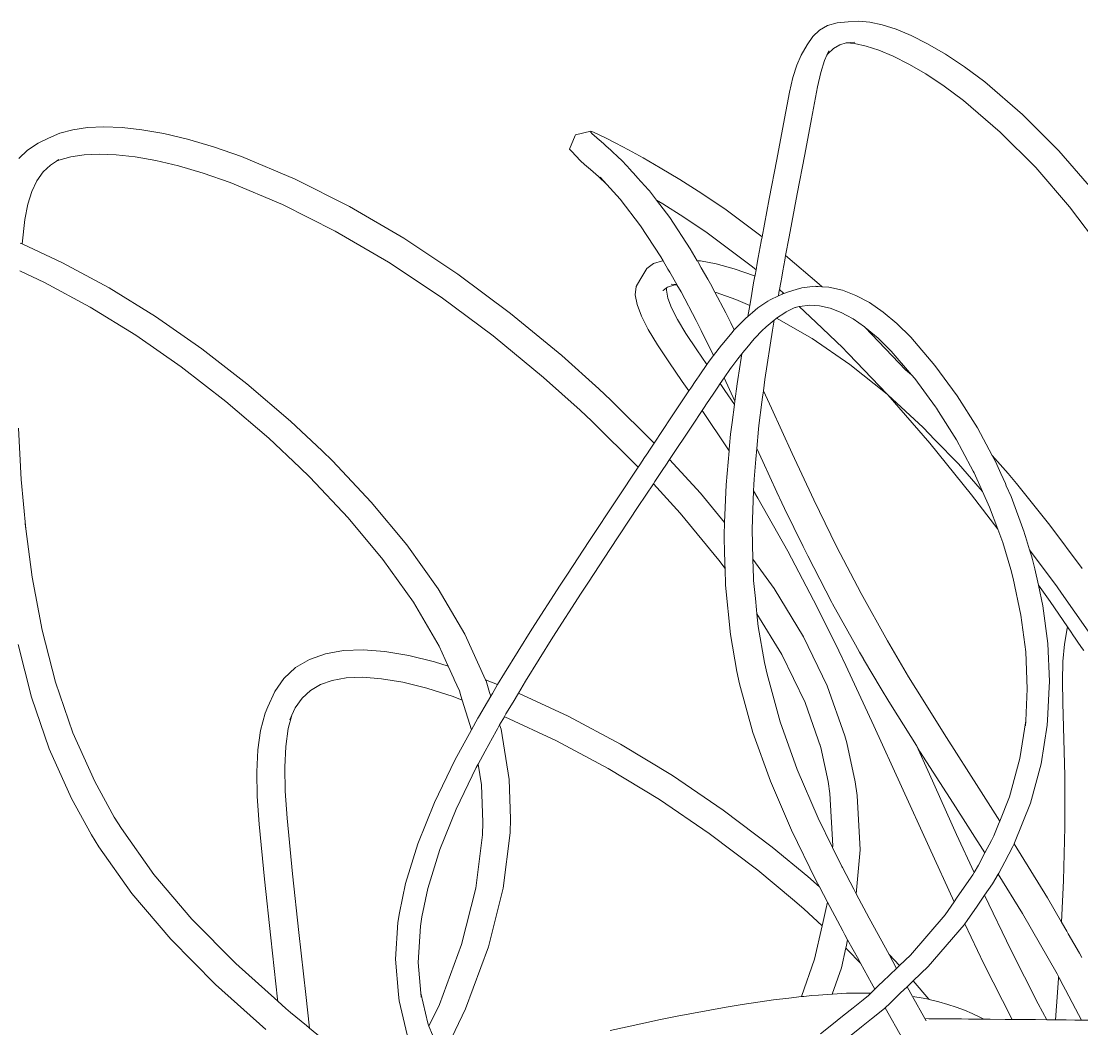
# Model space of a CAD drawing. Header units: millimetres. Extents: x 930469 to 1523124, y -120375 to 411163.
# Drawn here: x 1423897.5 to 1424337.7, y -5936.6 to -5518.4 of the extents above; entities that cross this region are included whole.
import ezdxf

# ---------------------------------------------------------------- set-up
doc = ezdxf.new("R2010")
doc.units = ezdxf.units.MM
doc.layers.add('A-NET THAY', color=8, linetype='Continuous', lineweight=0)
doc.layers.add('COT VACH', color=8, linetype='Continuous', lineweight=0)

# ---------------------------------------------------------------- blocks, each defined once
blk = doc.blocks.new('fgholol')
at = {"layer": 'A-NET THAY', "ltscale": 3}
for p, q in [((1042196.51, 33525.29), (1042199.85, 33527.21)), ((1042199.85, 33527.21), (1042203.81, 33528.36)), ((1042203.81, 33528.36), (1042208.41, 33528.72)), ((1042208.41, 33528.72), (1042212.74, 33528.98)), ((1042212.74, 33528.98), (1042217.38, 33528.59)), ((1042217.38, 33528.59), (1042222.57, 33527.47)), ((1042222.57, 33527.47), (1042228.3, 33525.62)), ((1042191.4, 33519.12), (1042193.72, 33522.61)), ((1042193.72, 33522.61), (1042196.51, 33525.29)), ((1042228.3, 33525.62), (1042234.57, 33523)), ((1042234.57, 33523), (1042241.39, 33519.58)), ((1042188.98, 33514.93), (1042191.4, 33519.12)), ((1042202.32, 33517.7), (1042204.94, 33519.2)), ((1042204.94, 33519.2), (1042207.6, 33519.98)), ((1042207.6, 33519.98), (1042207.87, 33520.05)), ((1042211.08, 33519.68), (1042207.6, 33519.98)), ((1042207.87, 33520.05), (1042211.15, 33520.31)), ((1042215.87, 33518.65), (1042211.08, 33519.68)), ((1042221.21, 33516.92), (1042215.87, 33518.65)), ((1042241.39, 33519.58), (1042248.75, 33515.29)), ((1042187.09, 33510.7), (1042188.98, 33514.93)), ((1042198.62, 33512.64), (1042199.63, 33514.91)), ((1042199.63, 33514.91), (1042200.4, 33516.64)), ((1042199.63, 33514.91), (1042200, 33515.47)), ((1042200, 33515.47), (1042202.32, 33517.7)), ((1042227.11, 33514.46), (1042221.21, 33516.92)), ((1042233.58, 33511.21), (1042227.11, 33514.46)), ((1042248.75, 33515.29), (1042256.66, 33510.07)), ((1042185.5, 33505.57), (1042187.09, 33510.7)), ((1042197.08, 33507.69), (1042198.62, 33512.64)), ((1042240.62, 33507.11), (1042233.58, 33511.21)), ((1042256.66, 33510.07), (1042265.15, 33503.79)), ((1042184.13, 33499.48), (1042185.5, 33505.57)), ((1042195.72, 33501.68), (1042197.08, 33507.69)), ((1042248.23, 33502.09), (1042240.62, 33507.11)), ((1042193.2, 33488.51), (1042195.72, 33501.68)), ((1042256.34, 33496.09), (1042248.23, 33502.09)), ((1042265.15, 33503.79), (1042280.78, 33490.3)), ((1042181.61, 33486.36), (1042184.13, 33499.48)), ((1042271.54, 33482.97), (1042256.34, 33496.09)), ((1042190.37, 33473.67), (1042193.2, 33488.51)), ((1042280.78, 33490.3), (1042295.88, 33475.15)), ((1041881.26, 33482.47), (1041886.66, 33483.93)), ((1041886.66, 33483.93), (1041892.75, 33484.81)), ((1041892.75, 33484.81), (1041899.55, 33485.11)), ((1041899.55, 33485.11), (1041907.08, 33484.83)), ((1041907.08, 33484.83), (1041915.34, 33483.91)), ((1041915.34, 33483.91), (1041924.39, 33482.33)), ((1042095.26, 33481.8), (1042101.58, 33483.29)), ((1042102.24, 33482.23), (1042101.44, 33483.07)), ((1042101.58, 33483.29), (1042102.7, 33482.92)), ((1042102.7, 33482.92), (1042104.82, 33481.96)), ((1042178.8, 33471.61), (1042181.61, 33486.36)), ((1042286.24, 33468.22), (1042271.54, 33482.97)), ((1041867.83, 33475.51), (1041872.23, 33478.38)), ((1041872.23, 33478.38), (1041876.54, 33480.43)), ((1041876.54, 33480.43), (1041881.26, 33482.47)), ((1041924.39, 33482.33), (1041934.25, 33480.02)), ((1041934.25, 33480.02), (1041944.98, 33476.9)), ((1042092.71, 33475.92), (1042095.11, 33481.57)), ((1042095.11, 33481.57), (1042095.26, 33481.8)), ((1042103.95, 33480.72), (1042102.24, 33482.23)), ((1042104.3, 33480.41), (1042103.95, 33480.72)), ((1042105.94, 33478.99), (1042104.3, 33480.41)), ((1042104.82, 33481.96), (1042107.93, 33480.43)), ((1042106.37, 33478.61), (1042105.94, 33478.99)), ((1042106.54, 33478.47), (1042106.37, 33478.61)), ((1042107.89, 33477.25), (1042106.54, 33478.47)), ((1042107.93, 33480.43), (1042112.06, 33478.31)), ((1042112.06, 33478.31), (1042117.19, 33475.58)), ((1041864.18, 33472.02), (1041867.83, 33475.51)), ((1041897.68, 33473.79), (1041891.39, 33473.51)), ((1041904.69, 33473.52), (1041897.68, 33473.79)), ((1041944.98, 33476.9), (1041956.67, 33472.86)), ((1042093.53, 33475.05), (1042092.71, 33475.92)), ((1042097.39, 33471), (1042093.53, 33475.05)), ((1042109.95, 33475.41), (1042107.89, 33477.25)), ((1042110.14, 33475.24), (1042109.95, 33475.41)), ((1042113.11, 33472.44), (1042110.14, 33475.24)), ((1042117.19, 33475.58), (1042123.31, 33472.21)), ((1042295.88, 33475.15), (1042310.31, 33458.45)), ((1041877.34, 33469.29), (1041879.88, 33470.95)), ((1041879.88, 33470.95), (1041880.78, 33471.53)), ((1041880.84, 33471.36), (1041879.88, 33470.95)), ((1041885.8, 33472.7), (1041880.84, 33471.36)), ((1041891.39, 33473.51), (1041885.8, 33472.7)), ((1041912.47, 33472.66), (1041904.69, 33473.52)), ((1041921.05, 33471.16), (1041912.47, 33472.66)), ((1041930.48, 33468.95), (1041921.05, 33471.16)), ((1041956.67, 33472.86), (1041978.98, 33463.4)), ((1042097.39, 33471), (1042099.02, 33469.56)), ((1042099.02, 33469.56), (1042101.49, 33467.41)), ((1042114.18, 33471.44), (1042113.11, 33472.44)), ((1042114.18, 33471.44), (1042116.77, 33468.66)), ((1042123.31, 33472.21), (1042130.43, 33468.12)), ((1042175.69, 33455.31), (1042178.8, 33471.61)), ((1042187.25, 33457.27), (1042190.37, 33473.67)), ((1041871.74, 33462.77), (1041874.31, 33466.4)), ((1041874.31, 33466.4), (1041877.34, 33469.29)), ((1041940.79, 33465.95), (1041930.48, 33468.95)), ((1041951.96, 33462.09), (1041940.79, 33465.95)), ((1042101.49, 33467.41), (1042104.77, 33464.47)), ((1042116.77, 33468.66), (1042117.55, 33467.82)), ((1042120.43, 33464.66), (1042117.55, 33467.82)), ((1042130.43, 33468.12), (1042138.54, 33463.24)), ((1042300.34, 33451.9), (1042286.24, 33468.22)), ((1041869.62, 33458.33), (1041871.74, 33462.77)), ((1041973.65, 33452.89), (1041951.96, 33462.09)), ((1041978.98, 33463.4), (1042001.49, 33452.04)), ((1042104.77, 33464.47), (1042108.22, 33461.23)), ((1042108.22, 33461.23), (1042105.44, 33464.3)), ((1042113.79, 33455.1), (1042108.22, 33461.23)), ((1042121.02, 33464.01), (1042120.43, 33464.66)), ((1042125.56, 33459.01), (1042121.02, 33464.01)), ((1042138.54, 33463.24), (1042147.65, 33457.48)), ((1041867.95, 33452.98), (1041869.62, 33458.33)), ((1042125.56, 33459.01), (1042125.94, 33458.6)), ((1042128.93, 33454.68), (1042125.94, 33458.6)), ((1042147.65, 33457.48), (1042157.78, 33450.7)), ((1042183.89, 33439.49), (1042187.25, 33457.27)), ((1041866.72, 33446.64), (1041867.95, 33452.98)), ((1041995.58, 33441.83), (1041973.65, 33452.89)), ((1042001.49, 33452.04), (1042024.02, 33438.87)), ((1042122.22, 33444.06), (1042113.79, 33455.1)), ((1042131.48, 33453.15), (1042128.93, 33454.68)), ((1042134.42, 33447.48), (1042128.93, 33454.68)), ((1042140.23, 33447.61), (1042131.48, 33453.15)), ((1042172.71, 33439.51), (1042175.69, 33455.31)), ((1042313.71, 33434.19), (1042300.34, 33451.9)), ((1042142.9, 33434.54), (1042134.42, 33447.48)), ((1042149.91, 33441.12), (1042140.23, 33447.61)), ((1042157.78, 33450.7), (1042172.71, 33439.51)), ((1041865.59, 33436.52), (1041866.72, 33446.64)), ((1042130.65, 33431.19), (1042122.22, 33444.06)), ((1042017.59, 33428.96), (1041995.58, 33441.83)), ((1042024.02, 33438.87), (1042046.36, 33424.01)), ((1042168.74, 33427.02), (1042149.91, 33441.12)), ((1042172.36, 33437.66), (1042172.71, 33439.51)), ((1042182.45, 33431.69), (1042183.89, 33439.49)), ((1041864.79, 33436.89), (1041865.59, 33436.52)), ((1041865.59, 33436.52), (1041882.39, 33428.72)), ((1042145.78, 33429.57), (1042142.9, 33434.54)), ((1042171.11, 33430.87), (1042172.35, 33437.6)), ((1042172.35, 33437.6), (1042172.36, 33437.66)), ((1042131.62, 33429.53), (1042130.65, 33431.19)), ((1042170.69, 33428.57), (1042171.11, 33430.87)), ((1042181.29, 33425.39), (1042182.11, 33429.83)), ((1042182.11, 33429.83), (1042182.45, 33431.69)), ((1042182.45, 33431.69), (1042196.45, 33419.85)), ((1041864.67, 33425.32), (1041874.93, 33420.56)), ((1041882.39, 33428.72), (1041901.68, 33418.29)), ((1042039.48, 33414.41), (1042017.59, 33428.96)), ((1042121.93, 33421.52), (1042124.87, 33426.41)), ((1042124.87, 33426.41), (1042127.58, 33428.36)), ((1042127.58, 33428.36), (1042131.36, 33429.51)), ((1042131.36, 33429.51), (1042131.62, 33429.53)), ((1042133.64, 33426.03), (1042131.62, 33429.53)), ((1042134.37, 33424.76), (1042133.64, 33426.03)), ((1042145.78, 33429.57), (1042147.1, 33429.47)), ((1042145.84, 33429.47), (1042145.78, 33429.57)), ((1042146.3, 33428.66), (1042145.84, 33429.47)), ((1042147.47, 33426.63), (1042146.3, 33428.66)), ((1042147.1, 33429.47), (1042153.63, 33428.28)), ((1042150.23, 33421.86), (1042147.47, 33426.63)), ((1042153.63, 33428.28), (1042161.13, 33426.24)), ((1042161.13, 33426.24), (1042169.61, 33423.27)), ((1042170.17, 33425.8), (1042168.74, 33427.02)), ((1042169.76, 33423.54), (1042170.17, 33425.8)), ((1042170.17, 33425.8), (1042170.69, 33428.57)), ((1042180.82, 33422.78), (1042181.29, 33425.39)), ((1042046.36, 33424.01), (1042068.29, 33407.7)), ((1042120.43, 33418.87), (1042121.93, 33421.52)), ((1042137.3, 33419.69), (1042134.37, 33424.76)), ((1042151.35, 33419.93), (1042150.23, 33421.86)), ((1042168.89, 33418.72), (1042169.32, 33421.11)), ((1042169.32, 33421.11), (1042169.7, 33423.23)), ((1042169.61, 33423.27), (1042169.7, 33423.23)), ((1042169.7, 33423.23), (1042169.76, 33423.54)), ((1042180.42, 33420.55), (1042180.82, 33422.78)), ((1041874.93, 33420.56), (1041893.85, 33410.33)), ((1041901.68, 33418.29), (1041920.99, 33406.36)), ((1042120.06, 33415.47), (1042120.43, 33418.87)), ((1042131.49, 33417.2), (1042131.6, 33417.28)), ((1042131.6, 33417.28), (1042133.07, 33418.34)), ((1042132.97, 33417.38), (1042133.07, 33418.34)), ((1042133.57, 33414.08), (1042132.97, 33417.38)), ((1042133.07, 33418.34), (1042133.49, 33418.65)), ((1042133.49, 33418.65), (1042136.46, 33419.55)), ((1042137.3, 33419.69), (1042135.01, 33419.86)), ((1042136.46, 33419.55), (1042137.35, 33419.62)), ((1042137.35, 33419.62), (1042137.3, 33419.69)), ((1042139.06, 33416.64), (1042137.35, 33419.62)), ((1042145.34, 33404.74), (1042139.06, 33416.64)), ((1042153.14, 33416.53), (1042151.35, 33419.93)), ((1042153.7, 33416.38), (1042153.14, 33416.53)), ((1042157.64, 33408), (1042153.14, 33416.53)), ((1042168.24, 33414.95), (1042168.89, 33418.72)), ((1042179.69, 33416.37), (1042179.9, 33417.57)), ((1042179.9, 33417.57), (1042180.42, 33420.55)), ((1042181.73, 33416.02), (1042179.9, 33417.57)), ((1042181.73, 33416.02), (1042183.64, 33416.69)), ((1042183.64, 33416.69), (1042186.88, 33417.64)), ((1042186.88, 33417.64), (1042189.16, 33418.31)), ((1042189.16, 33418.31), (1042194.77, 33418.95)), ((1042194.77, 33418.95), (1042194.97, 33418.94)), ((1042194.97, 33418.94), (1042195.97, 33418.88)), ((1042195.97, 33418.88), (1042197.56, 33418.79)), ((1042196.45, 33419.85), (1042197.56, 33418.79)), ((1042197.56, 33418.79), (1042200.4, 33418.63)), ((1042200.4, 33418.63), (1042206.02, 33417.36)), ((1042206.02, 33417.36), (1042211.63, 33415.2)), ((1042061.02, 33398.37), (1042039.48, 33414.41)), ((1042120.82, 33411.35), (1042120.06, 33415.47)), ((1042135.11, 33410.03), (1042133.57, 33414.08)), ((1042161.81, 33413.54), (1042153.7, 33416.38)), ((1042167.54, 33410.93), (1042161.81, 33413.54)), ((1042167.54, 33410.93), (1042168.24, 33414.95)), ((1042170.93, 33410), (1042175.1, 33412.75)), ((1042175.1, 33412.75), (1042176.01, 33413.36)), ((1042176.01, 33413.36), (1042179.46, 33415.01)), ((1042179.46, 33415.01), (1042179.69, 33416.37)), ((1042179.46, 33415.01), (1042181.03, 33415.76)), ((1042181.03, 33415.76), (1042181.2, 33415.84)), ((1042181.2, 33415.84), (1042181.73, 33416.02)), ((1042181.75, 33416), (1042181.73, 33416.02)), ((1042211.63, 33415.2), (1042217.25, 33412.17)), ((1042217.25, 33412.17), (1042222.9, 33408.27)), ((1041893.85, 33410.33), (1041912.82, 33398.61)), ((1042122.65, 33406.54), (1042120.82, 33411.35)), ((1042137.61, 33405.15), (1042135.11, 33410.03)), ((1042159.74, 33403.85), (1042157.64, 33408)), ((1042166.77, 33406.47), (1042167.54, 33410.93)), ((1042166.77, 33406.47), (1042168.68, 33408.09)), ((1042168.68, 33408.09), (1042170.93, 33410)), ((1042178.7, 33405.71), (1042182.16, 33408)), ((1042182.16, 33408), (1042182.63, 33408.31)), ((1042182.63, 33408.31), (1042186.05, 33409.95)), ((1042186.05, 33409.95), (1042188.12, 33410.55)), ((1042186.05, 33409.95), (1042186.8, 33410.3)), ((1042188.12, 33410.55), (1042188.31, 33410.61)), ((1042194.98, 33404.06), (1042188.12, 33410.55)), ((1042188.31, 33410.61), (1042192.32, 33411.07)), ((1042192.32, 33411.07), (1042194.42, 33410.95)), ((1042194.42, 33410.95), (1042196.49, 33410.82)), ((1042196.49, 33410.82), (1042200.89, 33409.84)), ((1042200.89, 33409.84), (1042205.54, 33408.05)), ((1042205.54, 33408.05), (1042207.91, 33406.77)), ((1042222.9, 33408.27), (1042228.6, 33403.49)), ((1041920.99, 33406.36), (1041940.12, 33393.05)), ((1042068.29, 33407.7), (1042089.56, 33390.18)), ((1042125.48, 33401), (1042122.65, 33406.54)), ((1042141.09, 33399.37), (1042137.61, 33405.15)), ((1042147.43, 33400.61), (1042145.34, 33404.74)), ((1042161.17, 33400.9), (1042159.74, 33403.85)), ((1042161.17, 33400.9), (1042165.94, 33405.77)), ((1042165.94, 33405.77), (1042166.77, 33406.47)), ((1042174.36, 33402.09), (1042177.72, 33404.94)), ((1042177, 33400.74), (1042177.72, 33404.94)), ((1042177.72, 33404.94), (1042178.37, 33405.49)), ((1042178.37, 33405.49), (1042178.7, 33405.71)), ((1042193.5, 33397.28), (1042178.7, 33405.71)), ((1042206.18, 33393.47), (1042194.98, 33404.06)), ((1042207.91, 33406.77), (1042210.43, 33405.41)), ((1042210.43, 33405.41), (1042215.16, 33402.14)), ((1042228.6, 33403.49), (1042234.37, 33397.8)), ((1042129.28, 33394.7), (1042125.48, 33401)), ((1042145.55, 33392.6), (1042141.09, 33399.37)), ((1042152.5, 33390.17), (1042147.43, 33400.61)), ((1042155.93, 33394.72), (1042160.21, 33399.79)), ((1042160.21, 33399.79), (1042160.97, 33400.69)), ((1042160.97, 33400.69), (1042161.17, 33400.9)), ((1042169.4, 33397.1), (1042173.07, 33400.85)), ((1042173.07, 33400.85), (1042173.97, 33401.76)), ((1042173.84, 33380.33), (1042177, 33400.74)), ((1042173.97, 33401.76), (1042174.36, 33402.09)), ((1042215.16, 33402.14), (1042215.52, 33401.8)), ((1042215.16, 33402.14), (1042215.53, 33401.88)), ((1042215.52, 33401.8), (1042232.28, 33384.25)), ((1042215.53, 33401.88), (1042220.83, 33397.44)), ((1041912.82, 33398.61), (1041931.65, 33385.52)), ((1042081.99, 33381.12), (1042061.02, 33398.37)), ((1042133.99, 33387.54), (1042129.28, 33394.7)), ((1042152.5, 33390.17), (1042155.81, 33394.56)), ((1042155.81, 33394.56), (1042155.93, 33394.72)), ((1042166.3, 33393.42), (1042169.4, 33397.1)), ((1042209.16, 33386.54), (1042193.5, 33397.28)), ((1042220.83, 33397.44), (1042226.27, 33392.07)), ((1042234.37, 33397.8), (1042244.4, 33386.08)), ((1041940.12, 33393.05), (1041958.88, 33378.52)), ((1042089.56, 33390.18), (1042104.95, 33376.42)), ((1042149.78, 33386.46), (1042145.55, 33392.6)), ((1042150.74, 33387.84), (1042152.5, 33390.17)), ((1042162.65, 33388.82), (1042164.23, 33390.91)), ((1042163.96, 33389.16), (1042164.23, 33390.91)), ((1042164.23, 33390.91), (1042164.64, 33391.46)), ((1042164.64, 33391.46), (1042166.3, 33393.42)), ((1042208.06, 33391.49), (1042206.18, 33393.47)), ((1042208.76, 33390.76), (1042208.06, 33391.49)), ((1042224.49, 33374.29), (1042208.76, 33390.76)), ((1042226.27, 33392.07), (1042234.77, 33382.15)), ((1042139.59, 33379.42), (1042133.99, 33387.54)), ((1042146.82, 33382.18), (1042149.78, 33386.46)), ((1042149.78, 33386.46), (1042150.74, 33387.84)), ((1042160.15, 33385.5), (1042162.65, 33388.82)), ((1042162.58, 33380.26), (1042163.96, 33389.16)), ((1042224.54, 33374.17), (1042209.16, 33386.54)), ((1042244.4, 33386.08), (1042253.65, 33373.53)), ((1041931.65, 33385.52), (1041950.12, 33371.21)), ((1042145.33, 33380.02), (1042146.82, 33382.18)), ((1042156.93, 33380.92), (1042159.63, 33384.81)), ((1042159.63, 33384.81), (1042160.15, 33385.5)), ((1042232.28, 33384.25), (1042233.9, 33382.94)), ((1042233.9, 33382.94), (1042234.77, 33382.15)), ((1042234.77, 33382.15), (1042236.06, 33380.64)), ((1041958.88, 33378.52), (1041977.03, 33362.95)), ((1042097.17, 33367.54), (1042081.99, 33381.12)), ((1042142.32, 33375.52), (1042139.59, 33379.42)), ((1042143.1, 33376.69), (1042145.26, 33379.92)), ((1042145.26, 33379.92), (1042145.33, 33380.02)), ((1042152.38, 33374.23), (1042154.28, 33377.09)), ((1042154.28, 33377.09), (1042155.3, 33378.56)), ((1042155.3, 33378.56), (1042156.93, 33380.92)), ((1042157.29, 33375.72), (1042155.3, 33378.56)), ((1042161.39, 33371.33), (1042156.93, 33380.92)), ((1042161.39, 33371.33), (1042162.3, 33378.43)), ((1042162.3, 33378.43), (1042162.58, 33380.26)), ((1042173.23, 33375.57), (1042173.84, 33380.33)), ((1042236.06, 33380.64), (1042244.73, 33368.87)), ((1042104.95, 33376.42), (1042109.99, 33371.7)), ((1042134.87, 33364.33), (1042142.32, 33375.52)), ((1042142.32, 33375.52), (1042143.1, 33376.69)), ((1042149.69, 33370.2), (1042152.38, 33374.23)), ((1042161.2, 33369.84), (1042157.29, 33375.72)), ((1042172.63, 33370.86), (1042172.89, 33372.93)), ((1042172.89, 33372.93), (1042173.23, 33375.57)), ((1042176.56, 33368.4), (1042173.23, 33375.57)), ((1042224.54, 33374.23), (1042224.49, 33374.29)), ((1042224.82, 33373.91), (1042224.54, 33374.23)), ((1042224.82, 33373.91), (1042224.54, 33374.17)), ((1042239.55, 33360.33), (1042224.82, 33373.91)), ((1042242.36, 33353.83), (1042224.82, 33373.91)), ((1042253.65, 33373.53), (1042262.05, 33360.22)), ((1041950.12, 33371.21), (1041968.01, 33355.86)), ((1042109.99, 33371.7), (1042127.94, 33353.91)), ((1042147.87, 33367.47), (1042148.68, 33368.69)), ((1042148.68, 33368.69), (1042149.69, 33370.2)), ((1042160.26, 33362.49), (1042161.2, 33369.84)), ((1042161.2, 33369.84), (1042161.39, 33371.33)), ((1042171.39, 33361.18), (1042172.63, 33370.86)), ((1042185.19, 33349.58), (1042176.56, 33368.4)), ((1042244.73, 33368.87), (1042245.13, 33368.33)), ((1042245.13, 33368.33), (1042245.94, 33367.05)), ((1042102.07, 33362.96), (1042097.17, 33367.54)), ((1042127.94, 33353.91), (1042134.87, 33364.33)), ((1042143.79, 33361.34), (1042147.87, 33367.47)), ((1042158.52, 33351.45), (1042147.87, 33367.47)), ((1042245.94, 33367.05), (1042253.38, 33355.26)), ((1041865.27, 33338.74), (1041864.05, 33360.04)), ((1041977.03, 33362.95), (1041990.08, 33350.7)), ((1042121.1, 33344.09), (1042102.07, 33362.96)), ((1042134.31, 33347.09), (1042143.79, 33361.34)), ((1042159.64, 33357.59), (1042160.26, 33362.49)), ((1042170.48, 33351.59), (1042171.19, 33359.62)), ((1042171.19, 33359.62), (1042171.39, 33361.18)), ((1042244.4, 33355.3), (1042239.55, 33360.33)), ((1042262.05, 33360.22), (1042268.21, 33348.73)), ((1041968.01, 33355.86), (1041980.87, 33343.79)), ((1042159.21, 33352.85), (1042159.64, 33357.59)), ((1042254.14, 33345.21), (1042244.4, 33355.3)), ((1042253.38, 33355.26), (1042255.76, 33350.82)), ((1041990.08, 33350.7), (1041994.36, 33346.48)), ((1042125.25, 33349.86), (1042125.69, 33350.53)), ((1042125.69, 33350.53), (1042127.94, 33353.91)), ((1042157.76, 33336.61), (1042159.02, 33350.63)), ((1042159.02, 33350.63), (1042158.52, 33351.45)), ((1042159.02, 33350.63), (1042159.07, 33351.29)), ((1042159.07, 33351.29), (1042159.21, 33352.85)), ((1042170.08, 33347.19), (1042170.48, 33351.59)), ((1042172.96, 33346.17), (1042170.48, 33351.59)), ((1042259.66, 33332.41), (1042242.36, 33353.83)), ((1042255.76, 33350.82), (1042260.34, 33342.26)), ((1041994.36, 33346.48), (1042010.5, 33329.35)), ((1042121.89, 33344.82), (1042123.91, 33347.85)), ((1042123.91, 33347.85), (1042125.25, 33349.86)), ((1042132.76, 33344.76), (1042134.31, 33347.09)), ((1042134.31, 33347.09), (1042147.09, 33333.13)), ((1042169.34, 33338.84), (1042170.08, 33347.19)), ((1042178.87, 33333.51), (1042172.96, 33346.17)), ((1042194.16, 33330.38), (1042185.19, 33349.58)), ((1042268.21, 33348.73), (1042274.77, 33341.3)), ((1042268.21, 33348.73), (1042269.53, 33346.27)), ((1042269.53, 33346.27), (1042271.75, 33341.3)), ((1041980.87, 33343.79), (1041984.98, 33339.73)), ((1042112.51, 33330.69), (1042121.28, 33343.89)), ((1042121.28, 33343.89), (1042121.1, 33344.09)), ((1042121.28, 33343.89), (1042121.89, 33344.82)), ((1042128.21, 33337.92), (1042131.56, 33342.97)), ((1042131.56, 33342.97), (1042132.76, 33344.76)), ((1042263.2, 33334.94), (1042254.14, 33345.21)), ((1042260.34, 33342.26), (1042260.74, 33341.53)), ((1041867.14, 33318.33), (1041865.27, 33338.74)), ((1041984.98, 33339.73), (1042000.86, 33322.88)), ((1042127.6, 33336.99), (1042128.21, 33337.92)), ((1042169.25, 33336.58), (1042169.34, 33338.84)), ((1042260.74, 33341.53), (1042264.2, 33333.81)), ((1042271.75, 33341.3), (1042273.66, 33337.07)), ((1042274.77, 33341.3), (1042278.33, 33337.07)), ((1042121.29, 33327.51), (1042127.6, 33336.99)), ((1042138.74, 33324.83), (1042127.6, 33336.99)), ((1042147.09, 33333.13), (1042157.16, 33320.88)), ((1042157.16, 33320.88), (1042157.76, 33336.61)), ((1042168.55, 33318.21), (1042169.15, 33334.02)), ((1042169.15, 33334.02), (1042169.25, 33336.58)), ((1042170.99, 33331.01), (1042169.15, 33334.02)), ((1042180.93, 33329.09), (1042178.87, 33333.51)), ((1042264.2, 33333.81), (1042263.2, 33334.94)), ((1042264.2, 33333.81), (1042267.14, 33327.27)), ((1042273.66, 33337.07), (1042274.05, 33336.19)), ((1042274.05, 33336.19), (1042276.03, 33331.78)), ((1042278.33, 33337.07), (1042292.16, 33319.81)), ((1042010.5, 33329.35), (1042025.25, 33311.62)), ((1042100.79, 33312.99), (1042112.51, 33330.69)), ((1042183.35, 33309.06), (1042170.99, 33331.01)), ((1042182.02, 33326.77), (1042180.93, 33329.09)), ((1042203.63, 33310.97), (1042194.16, 33330.38)), ((1042270.47, 33318.22), (1042259.66, 33332.41)), ((1042276.03, 33331.78), (1042281.51, 33316.9)), ((1042109.52, 33309.73), (1042121.29, 33327.51)), ((1042154.75, 33305.35), (1042138.74, 33324.83)), ((1042189.73, 33310.96), (1042182.02, 33326.77)), ((1042267.14, 33327.27), (1042270.47, 33318.22)), ((1041867.14, 33318.33), (1041866.86, 33320.41)), ((1042000.86, 33322.88), (1042015.28, 33305.55)), ((1042156.96, 33315.67), (1042157.16, 33320.88)), ((1042292.16, 33319.81), (1042305.57, 33301.8)), ((1041869.83, 33298.23), (1041867.14, 33318.33)), ((1042157.02, 33313.39), (1042156.96, 33315.67)), ((1042168.87, 33305.7), (1042168.55, 33318.21)), ((1042270.47, 33318.22), (1042272.54, 33312.6)), ((1042281.51, 33316.9), (1042281.66, 33316.38)), ((1042281.66, 33316.38), (1042282.07, 33315.05)), ((1042025.25, 33311.62), (1042038.3, 33293.36)), ((1042091.89, 33299.46), (1042100.79, 33312.99)), ((1042157.11, 33309.9), (1042157.02, 33313.39)), ((1042191.63, 33307.07), (1042189.73, 33310.96)), ((1042213.76, 33291.45), (1042203.63, 33310.97)), ((1042272.54, 33312.6), (1042275.9, 33301.4)), ((1042282.07, 33315.05), (1042283.7, 33309.59)), ((1042100.6, 33296.16), (1042109.52, 33309.73)), ((1042157.27, 33303.36), (1042157.11, 33309.9)), ((1042195.52, 33285.8), (1042183.35, 33309.06)), ((1042201.65, 33287.76), (1042191.63, 33307.07)), ((1042295.16, 33294.19), (1042283.7, 33309.59)), ((1042283.7, 33309.59), (1042284.46, 33307.06)), ((1042284.46, 33307.06), (1042284.92, 33305.54)), ((1042015.28, 33305.55), (1042027.97, 33287.79)), ((1042157.31, 33301.8), (1042154.75, 33305.35)), ((1042157.31, 33301.8), (1042157.27, 33303.36)), ((1042168.87, 33305.7), (1042177.67, 33293.49)), ((1042169.07, 33297.84), (1042168.87, 33305.7)), ((1042284.92, 33305.54), (1042285.93, 33301.67)), ((1041873.97, 33276.19), (1041869.83, 33298.23)), ((1042088.93, 33294.92), (1042091.89, 33299.46)), ((1042157.49, 33294.9), (1042157.31, 33301.8)), ((1042169.17, 33296.82), (1042169.07, 33297.84)), ((1042275.9, 33301.4), (1042276.87, 33297.68)), ((1042276.87, 33297.68), (1042280.09, 33282.52)), ((1042285.93, 33301.67), (1042287.35, 33294.95)), ((1042038.3, 33293.36), (1042049.36, 33274.58)), ((1042077.15, 33276.64), (1042088.93, 33294.92)), ((1042097.63, 33291.61), (1042100.6, 33296.16)), ((1042159.57, 33274.38), (1042157.49, 33294.9)), ((1042169.93, 33289.31), (1042169.17, 33296.82)), ((1042177.67, 33293.49), (1042189.9, 33273.43)), ((1042292.19, 33288.19), (1042287.35, 33294.95)), ((1042287.35, 33294.95), (1042289.2, 33286.27)), ((1042296.94, 33291.64), (1042295.16, 33294.19)), ((1042085.86, 33273.33), (1042097.63, 33291.61)), ((1042170.41, 33284.63), (1042169.93, 33289.31)), ((1042224.69, 33271.79), (1042213.76, 33291.45)), ((1042307.99, 33275.78), (1042296.94, 33291.64)), ((1042027.97, 33287.79), (1042038.65, 33269.65)), ((1042170.57, 33282.98), (1042170.41, 33284.63)), ((1042204.49, 33267.67), (1042195.52, 33285.8)), ((1042201.96, 33287.18), (1042201.65, 33287.76)), ((1042211.45, 33270.12), (1042201.96, 33287.18)), ((1042289.2, 33286.27), (1042291.24, 33270.66)), ((1042299.45, 33277.56), (1042292.19, 33288.19)), ((1042180.88, 33266.07), (1042170.57, 33282.98)), ((1042171.11, 33277.74), (1042170.57, 33282.98)), ((1042280.09, 33282.52), (1042282.09, 33267.27)), ((1041879.5, 33254.59), (1041873.97, 33276.19)), ((1042065.73, 33258.33), (1042077.15, 33276.64)), ((1042173.72, 33262.82), (1042171.11, 33277.74)), ((1042298.18, 33270.49), (1042299.26, 33276.89)), ((1042299.26, 33276.89), (1042299.45, 33277.56)), ((1042301.2, 33275), (1042299.45, 33277.56)), ((1042049.36, 33274.58), (1042057.96, 33255.6)), ((1042074.47, 33255.08), (1042085.86, 33273.33)), ((1042162.25, 33259.12), (1042159.57, 33274.38)), ((1042189.9, 33273.43), (1042199.75, 33253.1)), ((1042233.47, 33256.91), (1042224.69, 33271.79)), ((1042301.42, 33274.67), (1042301.2, 33275)), ((1042305.23, 33269.1), (1042301.42, 33274.67)), ((1041869.51, 33248.4), (1041863.9, 33270.32)), ((1041991.51, 33266.46), (1041998.96, 33267.77)), ((1041998.96, 33267.77), (1042007.18, 33268.07)), ((1042007.18, 33268.07), (1042016.19, 33267.39)), ((1042016.19, 33267.39), (1042026.02, 33265.74)), ((1042038.65, 33269.65), (1042042.45, 33261.26)), ((1042207.44, 33261.53), (1042204.49, 33267.67)), ((1042213.13, 33267.1), (1042211.45, 33270.12)), ((1042214.72, 33264.4), (1042213.13, 33267.1)), ((1042282.09, 33267.27), (1042282.77, 33251.92)), ((1042291.24, 33270.66), (1042291.95, 33254.87)), ((1042297.57, 33263.25), (1042298.18, 33270.49)), ((1042306.17, 33267.73), (1042305.23, 33269.1)), ((1041979.1, 33260.67), (1041984.87, 33264.1)), ((1041984.87, 33264.1), (1041991.51, 33266.46)), ((1042026.02, 33265.74), (1042036.7, 33263.09)), ((1042036.7, 33263.09), (1042042.45, 33261.26)), ((1042174.79, 33257.96), (1042173.72, 33262.82)), ((1042190.51, 33246.21), (1042180.88, 33266.07)), ((1042214.79, 33264.26), (1042214.72, 33264.4)), ((1042222.1, 33251.88), (1042214.79, 33264.26)), ((1042214.8, 33264.26), (1042214.79, 33264.26)), ((1042297.36, 33255.13), (1042297.57, 33263.25)), ((1041974.28, 33256.21), (1041979.1, 33260.67)), ((1042042.45, 33261.26), (1042044.73, 33256.23)), ((1042062.95, 33253.63), (1042065.73, 33258.33)), ((1042163.37, 33253.97), (1042162.25, 33259.12)), ((1042219.13, 33236.59), (1042207.44, 33261.53)), ((1041886.66, 33233.63), (1041879.5, 33254.59)), ((1041970.44, 33250.76), (1041974.28, 33256.21)), ((1041985.25, 33251.22), (1041989.37, 33253.66)), ((1041989.37, 33253.66), (1041994.29, 33255.41)), ((1041994.29, 33255.41), (1042000.12, 33256.44)), ((1042000.12, 33256.44), (1042006.94, 33256.69)), ((1042006.94, 33256.69), (1042014.78, 33256.1)), ((1042014.78, 33256.1), (1042023.66, 33254.6)), ((1042023.66, 33254.6), (1042033.57, 33252.14)), ((1042044.73, 33256.23), (1042044.92, 33255.82)), ((1042044.92, 33255.82), (1042047.08, 33251.06)), ((1042057.96, 33255.6), (1042062.95, 33253.63)), ((1042057.96, 33255.6), (1042058.14, 33255.2)), ((1042058.14, 33255.2), (1042059.63, 33250.38)), ((1042071.56, 33250.15), (1042074.47, 33255.08)), ((1042168.9, 33233.81), (1042163.37, 33253.97)), ((1042180.21, 33238.17), (1042174.79, 33257.96)), ((1042236.45, 33251.99), (1042233.47, 33256.91)), ((1042291.95, 33254.87), (1042291.82, 33252.57)), ((1042297.48, 33246.04), (1042297.36, 33255.13)), ((1041967.56, 33244.38), (1041970.44, 33250.76)), ((1041981.8, 33248.03), (1041985.25, 33251.22)), ((1042033.57, 33252.14), (1042044.52, 33248.67)), ((1042047.08, 33251.06), (1042047.73, 33248.96)), ((1042059.63, 33250.38), (1042060.11, 33248.83)), ((1042060.11, 33248.83), (1042060.76, 33249.94)), ((1042060.76, 33249.94), (1042062.95, 33253.63)), ((1042069.32, 33246.38), (1042071.56, 33250.15)), ((1042071.56, 33250.15), (1042092.17, 33240.59)), ((1042199.75, 33253.1), (1042206.97, 33232.35)), ((1042225.26, 33246.68), (1042222.1, 33251.88)), ((1042249.16, 33231.64), (1042236.45, 33251.99)), ((1042282.77, 33251.92), (1042282.1, 33238.57)), ((1042291.82, 33252.57), (1042291.14, 33238.9)), ((1041876.81, 33227.03), (1041869.51, 33248.4)), ((1041978.96, 33243.99), (1041981.8, 33248.03)), ((1042044.52, 33248.67), (1042048.27, 33247.19)), ((1042047.73, 33248.96), (1042048.27, 33247.19)), ((1042048.27, 33247.19), (1042052.09, 33234.87)), ((1042054.98, 33240.16), (1042058.74, 33246.52)), ((1042058.74, 33246.52), (1042060.11, 33248.83)), ((1042066.41, 33241.46), (1042069.32, 33246.38)), ((1042197.01, 33227.53), (1042190.51, 33246.21)), ((1042228.97, 33240.72), (1042225.26, 33246.68)), ((1042297.84, 33235.93), (1042297.48, 33246.04)), ((1041964.54, 33234.62), (1041966.48, 33241.73)), ((1041966.48, 33241.73), (1041967.56, 33244.38)), ((1041976.06, 33235.38), (1041977.58, 33240.94)), ((1041976.7, 33238.99), (1041977.58, 33240.94)), ((1041977.58, 33240.94), (1041978.96, 33243.99)), ((1042065.79, 33240.41), (1042066.41, 33241.46)), ((1042092.17, 33240.59), (1042114, 33228.93)), ((1042236.72, 33228.31), (1042228.97, 33240.72)), ((1042052.09, 33234.87), (1042054.7, 33239.64)), ((1042054.7, 33239.64), (1042054.98, 33240.16)), ((1042062.87, 33235.35), (1042063.78, 33237.01)), ((1042063.78, 33237.01), (1042065.73, 33240.31)), ((1042063.78, 33237.01), (1042064.36, 33235.12)), ((1042065.73, 33240.31), (1042065.79, 33240.41)), ((1042065.73, 33240.31), (1042065.9, 33240.24)), ((1042065.9, 33240.24), (1042087.43, 33230.26)), ((1042187.31, 33218.35), (1042180.21, 33238.17)), ((1042230.61, 33211.36), (1042219.13, 33236.59)), ((1042279.66, 33222.91), (1042282.1, 33238.57)), ((1042282.1, 33238.57), (1042281.99, 33236.49)), ((1042291.02, 33236.75), (1042288.53, 33220.72)), ((1042291.14, 33238.9), (1042291.02, 33236.75)), ((1041895.71, 33213.37), (1041886.66, 33233.63)), ((1041963.38, 33226.55), (1041964.54, 33234.62)), ((1041975, 33227.98), (1041976.06, 33235.38)), ((1042045.19, 33222.24), (1042052.09, 33234.87)), ((1042057.77, 33226), (1042062.34, 33234.38)), ((1042062.34, 33234.38), (1042062.87, 33235.35)), ((1042064.36, 33235.12), (1042067.76, 33214.22)), ((1042176.14, 33213.6), (1042168.9, 33233.81)), ((1042207.81, 33229.45), (1042206.97, 33232.35)), ((1042298.37, 33215.76), (1042297.84, 33235.93)), ((1041974.58, 33219.36), (1041975, 33227.98)), ((1042087.43, 33230.26), (1042108.87, 33218.8)), ((1042114, 33228.93), (1042135.53, 33215.87)), ((1042196.71, 33228.87), (1042197.01, 33227.53)), ((1042197.01, 33227.53), (1042200.11, 33213.46)), ((1042207.81, 33229.45), (1042211.37, 33213.29)), ((1042242.14, 33216.4), (1042236.72, 33228.31)), ((1042238.2, 33225.94), (1042236.72, 33228.31)), ((1042262.63, 33210.61), (1042249.16, 33231.64)), ((1041886.05, 33206.34), (1041876.81, 33227.03)), ((1041962.94, 33217.44), (1041963.38, 33226.55)), ((1042054.84, 33220.64), (1042057.77, 33226)), ((1042251.94, 33204.49), (1042238.2, 33225.94)), ((1042275.34, 33207.01), (1042279.66, 33222.91)), ((1041974.8, 33209.47), (1041974.58, 33219.36)), ((1042036.69, 33204.69), (1042045.19, 33222.24)), ((1042045.72, 33201.98), (1042054.09, 33219.28)), ((1042054.09, 33219.28), (1042054.84, 33220.64)), ((1042054.84, 33220.64), (1042056.25, 33211.98)), ((1042108.87, 33218.8), (1042130.06, 33205.95)), ((1042288.53, 33220.72), (1042284.11, 33204.45)), ((1041963.16, 33207.2), (1041962.94, 33217.44)), ((1042067.76, 33214.22), (1042068.33, 33197.89)), ((1042135.53, 33215.87), (1042156.57, 33201.57)), ((1042195.98, 33198.27), (1042187.31, 33218.35)), ((1042253.43, 33191.43), (1042242.14, 33216.4)), ((1042298.36, 33194.51), (1042298.37, 33215.76)), ((1041903.85, 33198.64), (1041895.71, 33213.37)), ((1042056.25, 33211.98), (1042056.79, 33196.42)), ((1042184.93, 33193.23), (1042176.14, 33213.6)), ((1042200.11, 33213.46), (1042200.86, 33208.4)), ((1042211.37, 33213.29), (1042212.21, 33207.62)), ((1042241.97, 33186.23), (1042230.61, 33211.36)), ((1042271.33, 33196.98), (1042262.63, 33210.61)), ((1041894.38, 33191.28), (1041886.05, 33206.34)), ((1041963.98, 33195.76), (1041963.16, 33207.2)), ((1041975.6, 33198.18), (1041974.8, 33209.47)), ((1042130.06, 33205.95), (1042150.78, 33191.87)), ((1042200.86, 33208.4), (1042202.03, 33186.73)), ((1042212.21, 33207.62), (1042213.42, 33185.11)), ((1042271.33, 33196.98), (1042275.34, 33207.01)), ((1042029.77, 33187.59), (1042036.69, 33204.69)), ((1042038.92, 33185.2), (1042045.72, 33201.98)), ((1042156.57, 33201.57), (1042176.94, 33186.16)), ((1042265.18, 33183.76), (1042251.94, 33204.49)), ((1042284.11, 33204.45), (1042277.5, 33187.91)), ((1041906.8, 33193.89), (1041903.85, 33198.64)), ((1041977.87, 33175.16), (1041975.6, 33198.18)), ((1042068.33, 33197.89), (1042068.12, 33192.13)), ((1042201.96, 33186.02), (1042195.98, 33198.27)), ((1042270.83, 33195.73), (1042271.33, 33196.98)), ((1041920.24, 33174.88), (1041906.8, 33193.89)), ((1041966.23, 33172.82), (1041963.98, 33195.76)), ((1042056.79, 33196.42), (1042056.6, 33191.27)), ((1042068.12, 33192.13), (1042065.29, 33169.13)), ((1042195.04, 33172.53), (1042184.93, 33193.23)), ((1042268.9, 33190.89), (1042270.83, 33195.73)), ((1042297.81, 33172.3), (1042298.36, 33194.51)), ((1041897.49, 33186.26), (1041894.38, 33191.28)), ((1042056.6, 33191.27), (1042053.88, 33169.14)), ((1042150.78, 33191.87), (1042170.86, 33176.68)), ((1042260.7, 33175.6), (1042253.43, 33191.43)), ((1042265.18, 33183.76), (1042267.88, 33188.93)), ((1042267.88, 33188.93), (1042268.9, 33190.89)), ((1042277.5, 33187.91), (1042277.32, 33187.57)), ((1041911.19, 33166.89), (1041897.49, 33186.26)), ((1042024.68, 33171.02), (1042029.77, 33187.59)), ((1042033.94, 33168.98), (1042038.92, 33185.2)), ((1042176.94, 33186.16), (1042191.66, 33173.95)), ((1042202.03, 33186.73), (1042201.96, 33186.02)), ((1042205.83, 33178.09), (1042201.96, 33186.02)), ((1042213.42, 33185.11), (1042211.77, 33166.79)), ((1042252.41, 33163.51), (1042241.97, 33186.23)), ((1042262.51, 33178.64), (1042265.18, 33183.76)), ((1042276.73, 33186.44), (1042273.42, 33180.09)), ((1042277.32, 33187.57), (1042276.73, 33186.44)), ((1042291.1, 33165.2), (1042277.32, 33187.57)), ((1042273.42, 33180.09), (1042270.93, 33175.32)), ((1041936.06, 33156.3), (1041920.24, 33174.88)), ((1041980.43, 33150.71), (1041977.87, 33175.16)), ((1042170.86, 33176.68), (1042185.36, 33164.65)), ((1042206, 33177.74), (1042205.83, 33178.09)), ((1042210.75, 33168.72), (1042206, 33177.74)), ((1042257.58, 33170.97), (1042260.12, 33174.63)), ((1042260.12, 33174.63), (1042260.7, 33175.6)), ((1042260.7, 33175.6), (1042262.51, 33178.64)), ((1042270.68, 33174.9), (1042268.36, 33171)), ((1042270.93, 33175.32), (1042270.68, 33174.9)), ((1042280.73, 33158.58), (1042270.68, 33174.9)), ((1041968.79, 33148.54), (1041966.23, 33172.82)), ((1042022.17, 33158.97), (1042024.68, 33171.02)), ((1042191.66, 33173.95), (1042196.51, 33169.72)), ((1042196.51, 33169.72), (1042195.04, 33172.53)), ((1042253.42, 33164.96), (1042257.58, 33170.97)), ((1042268.36, 33171), (1042265.03, 33166.2)), ((1042297, 33154.98), (1042297.81, 33172.3)), ((1041927.33, 33147.93), (1041911.19, 33166.89)), ((1042031.49, 33157.19), (1042033.94, 33168.98)), ((1042053.88, 33169.14), (1042047.98, 33145.75)), ((1042065.29, 33169.13), (1042059.13, 33144.74)), ((1042196.51, 33169.72), (1042196.53, 33169.7)), ((1042199.85, 33163.4), (1042196.53, 33169.7)), ((1042211.77, 33166.79), (1042210.75, 33168.72)), ((1042217.1, 33156.66), (1042211.77, 33166.79)), ((1042265.03, 33166.2), (1042261.91, 33161.7)), ((1042275.88, 33143.51), (1042265.03, 33166.2)), ((1042185.36, 33164.65), (1042190.02, 33160.58)), ((1042199.85, 33163.4), (1042199.16, 33160.36)), ((1042202.86, 33157.67), (1042199.85, 33163.4)), ((1042248.62, 33158.04), (1042252.41, 33163.51)), ((1042252.41, 33163.51), (1042253.42, 33164.96)), ((1042261.91, 33161.7), (1042257.78, 33155.75)), ((1042297, 33154.98), (1042291.1, 33165.2)), ((1042021.58, 33154.96), (1042022.17, 33158.97)), ((1042030.93, 33153.4), (1042031.49, 33157.19)), ((1042190.02, 33160.58), (1042197.62, 33153.49)), ((1042199.16, 33160.36), (1042197.75, 33154.09)), ((1042206.18, 33151.39), (1042202.86, 33157.67)), ((1042234.26, 33141.36), (1042248.62, 33158.04)), ((1042295.13, 33133.62), (1042280.73, 33158.58)), ((1041954.34, 33137.84), (1041936.06, 33156.3)), ((1042020.62, 33139.62), (1042021.58, 33154.96)), ((1042029.99, 33138.35), (1042030.93, 33153.4)), ((1042197.62, 33153.49), (1042194.49, 33139.62)), ((1042197.75, 33154.09), (1042197.62, 33153.49)), ((1042225.4, 33141.57), (1042217.1, 33156.66)), ((1042256.53, 33153.95), (1042241.68, 33136.68)), ((1042256.77, 33154.3), (1042256.53, 33153.95)), ((1042257.78, 33155.75), (1042256.77, 33154.3)), ((1042264.7, 33137.72), (1042256.77, 33154.3)), ((1042299.11, 33151.32), (1042297, 33154.98)), ((1041971.62, 33123.04), (1041968.79, 33148.54)), ((1041983.28, 33125.07), (1041980.43, 33150.71)), ((1042207.04, 33149.81), (1042206.18, 33151.39)), ((1042208.2, 33147.7), (1042207.04, 33149.81)), ((1042299.76, 33150.19), (1042299.11, 33151.32)), ((1042304.38, 33142.19), (1042299.76, 33150.19)), ((1041945.87, 33129.21), (1041927.33, 33147.93)), ((1042047.98, 33145.75), (1042038.77, 33120.92)), ((1042059.13, 33144.74), (1042049.59, 33119.01)), ((1042207.44, 33144.32), (1042205.6, 33136.13)), ((1042207.5, 33144.59), (1042207.44, 33144.32)), ((1042207.44, 33144.32), (1042208.21, 33143.6)), ((1042207.56, 33144.83), (1042207.5, 33144.59)), ((1042208.2, 33147.7), (1042207.56, 33144.83)), ((1042212.79, 33139.35), (1042208.2, 33147.7)), ((1042021.8, 33124.95), (1042020.62, 33139.62)), ((1042194.49, 33139.62), (1042189.09, 33124.14)), ((1042208.21, 33143.6), (1042213.5, 33138.07)), ((1042213.5, 33138.07), (1042212.79, 33139.35)), ((1042225.4, 33141.57), (1042229.74, 33137.02)), ((1042228.54, 33135.86), (1042225.4, 33141.57)), ((1042229.74, 33137.02), (1042234.26, 33141.36)), ((1042287.24, 33121.13), (1042275.88, 33143.51)), ((1042305.46, 33140.32), (1042304.38, 33142.19)), ((1041971.71, 33122.23), (1041954.34, 33137.84)), ((1042031.01, 33125.59), (1042029.99, 33138.35)), ((1042205.6, 33136.13), (1042201.79, 33125.2)), ((1042218.08, 33129.74), (1042213.5, 33138.07)), ((1042225.86, 33133.3), (1042228.54, 33135.86)), ((1042228.54, 33135.86), (1042229.74, 33137.02)), ((1042241.68, 33136.68), (1042235.4, 33130.66)), ((1042276.28, 33114.91), (1042264.7, 33137.72)), ((1042222.67, 33130.24), (1042225.86, 33133.3)), ((1042235.4, 33130.66), (1042232.84, 33128.21)), ((1042235.4, 33130.66), (1042241.83, 33123.02)), ((1042295.7, 33132.55), (1042295.13, 33133.62)), ((1042295.25, 33125.86), (1042295.65, 33131.76)), ((1042295.65, 33131.76), (1042295.7, 33132.55)), ((1042296.04, 33131.91), (1042295.7, 33132.55)), ((1042297.71, 33128.73), (1042296.04, 33131.91)), ((1041966.71, 33110.48), (1041945.87, 33129.21)), ((1042217.85, 33125.61), (1042219.51, 33127.2)), ((1042219.51, 33127.2), (1042218.08, 33129.74)), ((1042219.51, 33127.2), (1042221.34, 33128.96)), ((1042221.34, 33128.96), (1042222.67, 33130.24)), ((1042232.84, 33128.21), (1042230.17, 33125.64)), ((1042235.08, 33124.25), (1042232.84, 33128.21)), ((1042298.63, 33126.99), (1042297.71, 33128.73)), ((1042302.81, 33119.07), (1042298.63, 33126.99)), ((1041971.71, 33122.23), (1041971.62, 33123.04)), ((1041975.02, 33119.26), (1041971.71, 33122.23)), ((1041984.93, 33111.09), (1041983.28, 33125.07)), ((1042021.8, 33124.95), (1042022.14, 33122.41)), ((1042025.45, 33108.29), (1042022.14, 33122.41)), ((1042033.95, 33113.05), (1042031.01, 33125.59)), ((1042031.14, 33123.97), (1042031.01, 33125.59)), ((1042164.41, 33120.86), (1042170.97, 33121.86)), ((1042170.97, 33121.86), (1042177.42, 33122.77)), ((1042177.42, 33122.77), (1042183.77, 33123.56)), ((1042183.77, 33123.56), (1042189.09, 33124.14)), ((1042189.09, 33124.14), (1042189.98, 33124.24)), ((1042189.98, 33124.24), (1042193.33, 33124.55)), ((1042193.33, 33124.55), (1042196.06, 33124.79)), ((1042196.06, 33124.79), (1042199.67, 33125.05)), ((1042199.67, 33125.05), (1042201.79, 33125.2)), ((1042201.79, 33125.2), (1042201.98, 33125.22)), ((1042201.98, 33125.22), (1042207.74, 33125.5)), ((1042207.74, 33125.5), (1042213.31, 33125.63)), ((1042210.45, 33119.48), (1042214.58, 33122.82)), ((1042213.31, 33125.63), (1042217.85, 33125.61)), ((1042214.58, 33122.82), (1042216.82, 33124.62)), ((1042216.82, 33124.62), (1042217.85, 33125.61)), ((1042230.17, 33125.64), (1042225.66, 33121.31)), ((1042235.08, 33124.25), (1042237.87, 33123.81)), ((1042240.3, 33114.99), (1042235.08, 33124.25)), ((1042237.87, 33123.81), (1042241.83, 33123.02)), ((1042241.83, 33123.02), (1042242.04, 33122.98)), ((1042242.04, 33122.98), (1042245.99, 33122.01)), ((1042245.99, 33122.01), (1042249.73, 33120.92)), ((1042294.41, 33114.5), (1042295.25, 33125.86)), ((1041977.03, 33117.6), (1041975.02, 33119.26)), ((1041983.63, 33112.16), (1041977.03, 33117.6)), ((1042038.77, 33120.92), (1042034.43, 33111.85)), ((1042049.59, 33119.01), (1042039.93, 33098.79)), ((1042137.4, 33115.99), (1042144.25, 33117.32)), ((1042144.25, 33117.32), (1042151.04, 33118.58)), ((1042151.04, 33118.58), (1042157.76, 33119.76)), ((1042157.76, 33119.76), (1042164.41, 33120.86)), ((1042206.13, 33116), (1042210.45, 33119.48)), ((1042222.07, 33118.11), (1042218.13, 33114.93)), ((1042223.66, 33119.4), (1042222.07, 33118.11)), ((1042223.82, 33119.55), (1042223.66, 33119.4)), ((1042225.66, 33121.31), (1042223.82, 33119.55)), ((1042231.17, 33106.54), (1042223.82, 33119.55)), ((1042249.73, 33120.92), (1042253.28, 33119.73)), ((1042253.28, 33119.73), (1042256.67, 33118.45)), ((1042256.67, 33118.45), (1042259.91, 33117.08)), ((1042290.86, 33114.53), (1042287.24, 33121.13)), ((1042305.27, 33114.4), (1042302.81, 33119.07)), ((1042034.43, 33111.85), (1042033.95, 33113.05)), ((1042116.65, 33111.65), (1042123.59, 33113.15)), ((1042123.59, 33113.15), (1042130.51, 33114.6)), ((1042130.51, 33114.6), (1042137.4, 33115.99)), ((1042201.64, 33112.38), (1042206.13, 33116)), ((1042218.13, 33114.93), (1042213.99, 33111.6)), ((1042241.85, 33114.98), (1042240.3, 33114.99)), ((1042240.84, 33114.04), (1042240.3, 33114.99)), ((1042242.05, 33114.97), (1042241.85, 33114.98)), ((1042245.65, 33114.94), (1042242.05, 33114.97)), ((1042248.36, 33114.92), (1042245.65, 33114.94)), ((1042249.18, 33114.91), (1042248.36, 33114.92)), ((1042252.45, 33114.88), (1042249.18, 33114.91)), ((1042254.67, 33114.86), (1042252.45, 33114.88)), ((1042255.48, 33114.85), (1042254.67, 33114.86)), ((1042258.3, 33114.83), (1042255.48, 33114.85)), ((1042260.93, 33114.8), (1042258.3, 33114.83)), ((1042259.91, 33117.08), (1042263.01, 33115.64)), ((1042260.98, 33114.8), (1042260.93, 33114.8)), ((1042263.39, 33114.78), (1042260.98, 33114.8)), ((1042263.01, 33115.64), (1042264.74, 33114.77)), ((1042264.74, 33114.77), (1042263.39, 33114.78)), ((1042267.29, 33114.75), (1042264.74, 33114.77)), ((1042273.6, 33114.69), (1042267.29, 33114.75)), ((1042276.42, 33114.66), (1042273.6, 33114.69)), ((1042276.42, 33114.66), (1042276.28, 33114.91)), ((1042278.24, 33114.65), (1042276.42, 33114.66)), ((1042279.92, 33114.63), (1042278.24, 33114.65)), ((1042285.46, 33114.58), (1042279.92, 33114.63)), ((1042286.23, 33114.58), (1042285.46, 33114.58)), ((1042290.86, 33114.53), (1042286.23, 33114.58)), ((1042292.54, 33114.52), (1042290.86, 33114.53)), ((1042294.41, 33114.5), (1042292.54, 33114.52)), ((1042296.67, 33114.48), (1042294.41, 33114.5)), ((1042298.85, 33114.46), (1042296.67, 33114.48)), ((1042302.46, 33114.43), (1042298.85, 33114.46)), ((1042305.16, 33114.41), (1042302.46, 33114.43)), ((1042305.27, 33114.4), (1042305.16, 33114.41)), ((1042311.08, 33114.35), (1042305.27, 33114.4)), ((1041984.93, 33111.09), (1041983.63, 33112.16)), ((1041997.94, 33100.35), (1041984.93, 33111.09)), ((1042035.88, 33108.23), (1042034.43, 33111.85)), ((1042109.7, 33110.11), (1042116.65, 33111.65)), ((1042197, 33108.63), (1042201.64, 33112.38)), ((1042213.99, 33111.6), (1042209.68, 33108.11))]:
    blk.add_line(p, q, dxfattribs=at)

msp = doc.modelspace()

# ---------------------------------------------------------------- block references
at = {"layer": 'COT VACH'}
msp.add_blockref('fgholol', (382032.3, -39047.4), dxfattribs=at)

doc.saveas('drawing.dxf')
